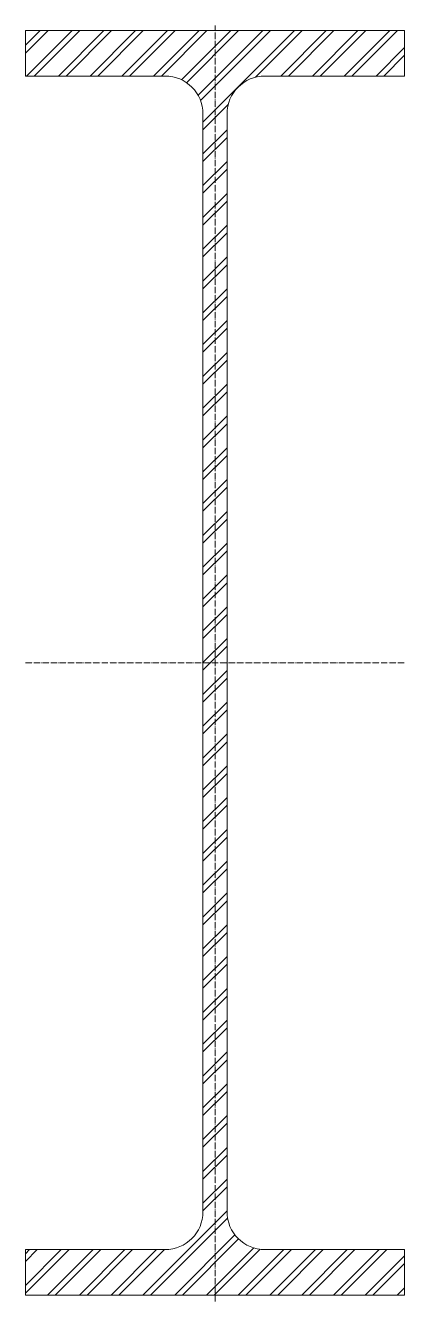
# Model space of a CAD drawing. Header units: metres. Extents: x -150 to 150, y -505 to 504.
import ezdxf

# ---------------------------------------------------------------- set-up
doc = ezdxf.new("R2010")
doc.units = ezdxf.units.M
doc.linetypes.add('MV_hartlijn_staal', pattern=[6.6, 5, -0.8, 0, -0.8])
doc.layers.add('A-DETL-GENF', color=92, linetype='Continuous', lineweight=18)

# ---------------------------------------------------------------- blocks, each defined once
blk = doc.blocks.new('28 Staalprofielen DIN_DIE_DILl 2d - DIN100-4447758-00_0 Basismaterialen')
at = {"layer": 'A-DETL-GENF', "lineweight": 13}
h = blk.add_hatch(dxfattribs=at)
h.set_pattern_fill('FP_538', color=256, style=0, pattern_type=2)
h.set_pattern_definition([(225, (-310.222, 1051.157), (12.57236, -12.57236), []), (225, (-310.222, 1032.107), (12.57236, -12.57236), [])])
h.paths.add_polyline_path([(-150, 500), (-150, 464), (-39.5, 464), (-35.6, 463.7), (-31.7, 463), (-28, 461.7), (-24.5, 460), (-21.2, 457.8), (-18.3, 455.2), (-15.7, 452.3), (-13.5, 449), (-11.8, 445.5), (-10.5, 441.8), (-9.8, 437.9), (-9.5, 434), (-9.5, -434), (-9.8, -437.9), (-10.5, -441.8), (-11.8, -445.5), (-13.5, -449), (-15.7, -452.3), (-18.3, -455.2), (-21.2, -457.8), (-24.5, -460), (-28, -461.7), (-31.7, -463), (-35.6, -463.7), (-39.5, -464), (-150, -464), (-150, -500), (150, -500), (150, -464), (39.5, -464), (35.6, -463.7), (31.7, -463), (28, -461.7), (24.5, -460), (21.2, -457.8), (18.3, -455.2), (15.7, -452.3), (13.5, -449), (11.8, -445.5), (10.5, -441.8), (9.8, -437.9), (9.5, -434), (9.5, 434), (9.8, 437.9), (10.5, 441.8), (11.8, 445.5), (13.5, 449), (15.7, 452.3), (18.3, 455.2), (21.2, 457.8), (24.5, 460), (28, 461.7), (31.7, 463), (35.6, 463.7), (39.5, 464), (150, 464), (150, 500), (-1.7, 500)])
at = {"layer": 'A-DETL-GENF'}
for p, q in [((150, 500), (-150, 500)), ((-150, 500), (-150, 464)), ((150, 500), (-150, 500)), ((-150, 500), (-150, 464)), ((150, 464), (150, 500)), ((150, 500), (150, 464)), ((-150, 464), (-39.5, 464)), ((-150, 464), (-39.5, 464)), ((39.5, 464), (150, 464)), ((150, 464), (39.5, 464)), ((-9.5, 434), (-9.5, -434)), ((-9.5, -434), (-9.5, 434)), ((9.5, -434), (9.5, 434)), ((9.5, -434), (9.5, 434)), ((-39.5, -464), (-150, -464)), ((-150, -464), (-150, -500)), ((-150, -500), (-150, -464)), ((-150, -464), (-39.5, -464)), ((150, -464), (39.5, -464)), ((150, -464), (39.5, -464)), ((150, -500), (150, -464)), ((150, -500), (150, -464)), ((-150, -500), (150, -500)), ((150, -500), (-150, -500))]:
    blk.add_line(p, q, dxfattribs=at)
at = {"layer": 'A-DETL-GENF', "linetype": 'MV_hartlijn_staal', "lineweight": 13}
for p, q in [((0, -505), (0, 503.9)), ((-150, 0), (150, 0))]:
    blk.add_line(p, q, dxfattribs=at)
at = {"layer": 'A-DETL-GENF'}
for centre, start, end in [((-39.5, 434), 360, 90), ((-39.5, 434), 360, 90), ((39.5, 434), 90, 180), ((39.5, 434), 90, 180), ((-39.5, -434), 270, 360), ((-39.5, -434), 270, 0), ((39.5, -434), 180, 270), ((39.5, -434), 180, 270)]:
    blk.add_arc(centre, 30, start, end, dxfattribs=at)

msp = doc.modelspace()

# ---------------------------------------------------------------- block references
msp.add_blockref('28 Staalprofielen DIN_DIE_DILl 2d - DIN100-4447758-00_0 Basismaterialen', (0, 0))

doc.saveas('drawing.dxf')
